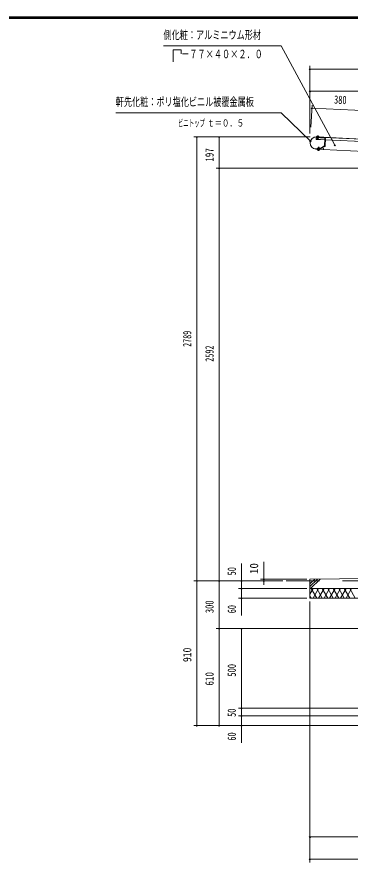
# Model space of a CAD drawing. Units: millimetres, scale not verified. Extents: x -25648 to 25658, y -10130 to 10130.
# Drawn here: x 11355 to 16588, y -3367 to 9970 of the extents above; entities that cross this region are included whole.
import ezdxf
from ezdxf.enums import TextEntityAlignment as Align

# ---------------------------------------------------------------- set-up
doc = ezdxf.new("R2010")
doc.units = ezdxf.units.MM
doc.header["$LTSCALE"] = 60
doc.linetypes.add('USER2', pattern=[10, 4, -6])
doc.linetypes.add('USER3', pattern=[24, 12, -5, 2, -5])
for name, color, linetype, lineweight in [('0-6_2-02BOLD', 7, 'Continuous', 18), ('0-7_2-12HIDDEN', 3, 'USER2', 18), ('0-8_2-22CENTER', 3, 'USER3', 18), ('0-9_2-42THIN', 4, 'Continuous', 18), ('0-A_2-52DIM', 3, 'Continuous', 18), ('0-B_2-62HATCH', 2, 'Continuous', 18), ('0-C_F-F1PAPER', 5, 'Continuous', 18)]:
    doc.layers.add(name, color=color, linetype=linetype, lineweight=lineweight)
doc.styles.add('ＭＳ ゴシック', font='')
doc.styles.get('ＭＳ ゴシック').set_extended_font_data('MS Gothic')

msp = doc.modelspace()

# ---------------------------------------------------------------- linework, layer by layer
at = {"layer": '0-6_2-02BOLD'}
for p, q in [((21085.1, 7838.25), (16057.89, 8084.12)), ((16057.96, 8085.37), (21085.16, 7839.5)), ((16068.76, 8090.07), (16069.18, 8098.81)), ((16076.39, 8098.46), (16075.97, 8089.73)), ((16090.39, 8089.04), (16090.81, 8097.76)), ((16194.03, 8063.19), (16188.4, 7948.01)), ((16196.39, 7947.62), (16202.02, 8062.8)), ((16200.95, 8040.83), (16905.85, 8006.35)), ((16051.91, 7895.18), (16164.77, 7889.66)), ((16164.83, 7890.9), (16051.96, 7896.43)), ((16086.2, 7889.49), (16085.79, 7880.76)), ((16087.6, 7924.46), (16102.58, 7923.74)), ((16100.2, 7880.07), (16100.62, 7888.8)), ((16186.22, 7944.37), (16117.98, 7903.55)), ((16122.09, 7896.69), (16190.32, 7937.51)), ((16810.59, 7859.31), (16167.62, 7890.77)), ((15958.28, 1114.93), (15583.28, 1114.93)), ((15958.28, 1139.93), (21581.28, 1181.58))]:
    msp.add_line(p, q, dxfattribs=at)
for points in [[(16192.96, 8041.22), (16056.12, 8047.91), (16057.96, 8085.37)], [(16061.26, 8086.45), (16177.87, 8080.75), (16177.81, 8079.5)], [(16189.67, 8076.42), (16062.83, 8082.62), (16062.44, 8074.63), (16189.29, 8068.42)], [(16069.18, 8098.81), (16071.42, 8099.96), (16095.9, 8098.78), (16098.01, 8097.42), (16097.6, 8088.69)], [(16074.93, 8074.02), (16074.01, 8054.78), (16088.99, 8054.06), (16089.91, 8073.28)], [(16088.99, 8054.06), (16086.38, 8051.69), (16076.39, 8052.17), (16074.01, 8054.78)], [(16115.17, 7902.85), (16069.16, 7905.1), (16068.77, 7897.11), (16114.78, 7894.86)], [(16107.83, 7888.45), (16107.41, 7879.72), (16105.16, 7878.57), (16080.7, 7879.74), (16078.57, 7881.11), (16078.99, 7889.83)], [(16101.62, 7903.51), (16102.58, 7923.74), (16100.2, 7926.36), (16090.21, 7926.84), (16087.6, 7924.46), (16086.62, 7904.24)], [(16167.45, 7893.28), (16168, 7904.52), (16169.25, 7904.46), (16168.7, 7893.22)], [(20708.28, 839.93), (15958.28, 839.93), (15958.28, 1139.93)], [(20708.28, 364.93), (20708.28, 989.93), (15958.28, 989.93)]]:
    msp.add_lwpolyline(points, dxfattribs=at)
for points in [[(16098.79, 8088.63), (16067.57, 8090.13), (16067.38, 8086.14), (16098.6, 8084.64)], [(16109.21, 7892.39), (16078, 7893.89), (16077.8, 7889.89), (16109.02, 7888.4)]]:
    msp.add_lwpolyline(points, close=True, dxfattribs=at)
for centre, radius, start, end in [((16056.58, 7990.81), 95.75, 87.19998, 267.19998), ((16056.58, 7990.81), 94.5, 89.17036, 267.19998), ((16072.57, 8094.1), 5.79, 48.70595, 87.25218), ((16082.64, 8078.12), 21.27, 67.42085, 107.0813), ((16094.19, 8093.06), 5.79, 87.25218, 125.78362), ((16189.04, 8063.43), 5, 357.2, 87.19998), ((16189.04, 8063.43), 13, 357.2, 87.19998), ((16082.4, 7885.46), 5.79, 267.25218, 305.78362), ((16093.95, 7900.41), 21.27, 247.42085, 287.0813), ((16104.02, 7884.42), 5.79, 228.70595, 267.25218), ((16115.42, 7907.84), 13, 267.19998, 300.88791), ((16115.42, 7907.84), 5, 267.19998, 300.88449), ((16164.96, 7893.4), 3.75, 267.19998, 357.19998), ((16164.96, 7893.4), 2.5, 267.19998, 357.19998), ((16183.9, 7948.23), 4.5, 300.90262, 357.21434), ((16183.91, 7948.23), 12.5, 300.89085, 357.19966)]:
    msp.add_arc(centre, radius, start, end, dxfattribs=at)
at = {"layer": '0-7_2-12HIDDEN'}
for p, q in [((16193.02, 8042.46), (16056.18, 8049.16)), ((16905.91, 8007.6), (16201.01, 8042.08)), ((22708.28, 1114.93), (15958.28, 1114.93))]:
    msp.add_line(p, q, dxfattribs=at)
at = {"layer": '0-8_2-22CENTER'}
for p, q in [((16081.22, 8049.18), (16084.18, 8109.85)), ((16095.38, 7929.34), (16092.41, 7868.68))]:
    msp.add_line(p, q, dxfattribs=at)
at = {"layer": '0-9_2-42THIN'}
for p, q in [((16076.93, 8073.92), (16075.92, 8052.69)), ((16086.9, 8052.16), (16087.92, 8073.38)), ((16089.69, 7926.37), (16088.63, 7904.15)), ((16099.61, 7903.61), (16100.68, 7925.84))]:
    msp.add_line(p, q, dxfattribs=at)
at = {"layer": '0-A_2-52DIM'}
for p, q in [((13808.15, 9456.38), (13808.15, 9264.93)), ((15968.28, 9152.46), (15948.28, 9152.46)), ((15958.28, 8141.42), (15958.28, 9202.47)), ((15958.28, 9152.46), (22120.78, 9152.46)), ((15968.28, 8802.46), (15948.28, 8802.46)), ((15958.28, 8802.46), (22120.78, 8802.46)), ((15990.64, 8587.24), (15973.54, 8237.66)), ((15998.19, 8537.3), (15978.19, 8537.3)), ((20932.28, 8295.51), (15988.19, 8537.3)), ((15959.13, 8087.43), (14133.28, 8087.43)), ((14193.28, 8087.43), (14173.28, 8087.43)), ((14183.28, 8087.43), (14183.28, -1160.07)), ((14543.28, 8087.43), (14523.28, 8087.43)), ((14533.28, -1160.07), (14533.28, 8087.43)), ((15975.3, 8017.25), (15955.3, 8017.25)), ((16358.55, 7956.96), (16338.55, 7956.96)), ((14483.28, 7594.93), (16737.65, 7594.93)), ((14543.28, 7594.93), (14523.28, 7594.93)), ((14883.28, 1384.93), (14883.28, 569.93)), ((15233.28, 1047.83), (15233.28, 1409.93)), ((15533.28, 1114.93), (14133.28, 1114.93)), ((14193.28, 1114.93), (14173.28, 1114.93)), ((14543.28, 1114.93), (14523.28, 1114.93)), ((14893.28, 1114.93), (14873.28, 1114.93)), ((15908.28, 1139.93), (15183.28, 1139.93)), ((15243.28, 1139.93), (15223.28, 1139.93)), ((15243.28, 1114.93), (15223.28, 1114.93)), ((15908.28, 989.93), (14833.28, 989.93)), ((14893.28, 989.93), (14873.28, 989.93)), ((14833.28, 839.93), (15908.28, 839.93)), ((14893.28, 839.93), (14873.28, 839.93)), ((15958.28, 789.93), (15958.28, -3310.07)), ((19633.28, 364.93), (14483.28, 364.93)), ((14543.28, 364.93), (14523.28, 364.93)), ((14893.28, 364.93), (14873.28, 364.93)), ((14883.28, 364.93), (14883.28, -1430.07)), ((19633.28, -885.07), (14833.28, -885.07)), ((14893.28, -885.07), (14873.28, -885.07)), ((14833.28, -1010.07), (19633.28, -1010.07)), ((14893.28, -1010.07), (14873.28, -1010.07)), ((14133.28, -1160.07), (19633.28, -1160.07)), ((14193.28, -1160.07), (14173.28, -1160.07)), ((14543.28, -1160.07), (14523.28, -1160.07)), ((14893.28, -1160.07), (14873.28, -1160.07)), ((15968.28, -2910.07), (15948.28, -2910.07)), ((22708.28, -2910.07), (15958.28, -2910.07)), ((15968.28, -3260.07), (15948.28, -3260.07)), ((15958.28, -3260.07), (22708.28, -3260.07))]:
    msp.add_line(p, q, dxfattribs=at)
for points in [[(16348.55, 7956.96), (15508.14, 9514.93), (13658.14, 9514.93)], [(13808.15, 9456.38), (13936.93, 9456.38), (13936.93, 9391.98)], [(12908.15, 8464.93), (15508.14, 8464.93), (15965.3, 8017.25)]]:
    msp.add_lwpolyline(points, dxfattribs=at)
for centre in [(15958.28, 9152.46), (15958.28, 8802.46), (15988.19, 8537.3), (14183.28, 8087.43), (14533.28, 8087.43), (15965.3, 8017.25), (16348.55, 7956.96), (14533.28, 7594.93), (14183.28, 1114.93), (14533.28, 1114.93), (14883.28, 1114.93), (15233.28, 1139.93), (15233.28, 1114.93), (14883.28, 989.93), (14883.28, 839.93), (14533.28, 364.93), (14883.28, 364.93), (14883.28, -885.07), (14883.28, -1010.07), (14183.28, -1160.07), (14533.28, -1160.07), (14883.28, -1160.07), (15958.28, -2910.07), (15958.28, -3260.07)]:
    msp.add_arc(centre, 10, 180, 0, dxfattribs=at)
at = {"layer": '0-B_2-62HATCH'}
for p, q in [((16077.31, 1140.81), (15958.28, 1021.78)), ((15958.28, 1064.21), (16034.57, 1140.5)), ((15968.85, 989.93), (16120.05, 1141.13)), ((15958.28, 905.64), (16006.94, 989.93)), ((15978.08, 989.93), (16064.67, 839.93)), ((16093.55, 989.93), (16006.94, 839.93)), ((16151.28, 839.93), (16064.68, 989.93)), ((16093.54, 839.93), (16180.15, 989.93)), ((16151.28, 989.93), (16237.88, 839.93)), ((16266.75, 989.93), (16180.14, 839.93)), ((16324.49, 839.93), (16237.88, 989.93)), ((16266.75, 839.93), (16353.35, 989.93)), ((16324.49, 989.93), (16411.09, 839.93)), ((16439.95, 989.93), (16353.35, 839.93)), ((16497.69, 839.93), (16411.08, 989.93)), ((16439.95, 839.93), (16526.56, 989.93)), ((16497.69, 989.93), (16584.29, 839.93)), ((16613.16, 989.93), (16526.55, 839.93)), ((16584.29, 989.93), (16670.89, 839.93)), ((15978.07, 839.93), (15958.28, 874.22))]:
    msp.add_line(p, q, dxfattribs=at)
at = {"layer": '0-C_F-F1PAPER'}
for points in [[(25657.78, -10130), (-3042.22, -10130), (-3042.22, 9970), (25657.78, 9970)], [(25655.28, -10127.5), (-3039.72, -10127.5), (-3039.72, 9967.5), (25655.28, 9967.5)], [(25652.78, -10125), (25652.78, 9965), (-3037.22, 9965), (-3037.22, -10125)], [(25650.28, -10122.5), (-3034.72, -10122.5), (-3034.72, 9962.5), (25650.28, 9962.5)], [(25647.78, -10120), (25647.78, 9960), (-3032.22, 9960), (-3032.22, -10120)], [(25645.28, -10117.5), (-3029.72, -10117.5), (-3029.72, 9957.5), (25645.28, 9957.5)], [(25642.78, -10115), (25642.78, 9955), (-3027.22, 9955), (-3027.22, -10115)], [(25640.28, -10112.5), (-3024.72, -10112.5), (-3024.72, 9952.5), (25640.28, 9952.5)], [(25637.78, -10110), (-3022.22, -10110), (-3022.22, 9950), (25637.78, 9950)], [(25635.28, -10107.5), (-3019.72, -10107.5), (-3019.72, 9947.5), (25635.28, 9947.5)], [(25632.78, -10105), (25632.78, 9945), (-3017.22, 9945), (-3017.22, -10105)]]:
    msp.add_lwpolyline(points, close=True, dxfattribs=at)

# ---------------------------------------------------------------- texts
at = {"layer": '0-A_2-52DIM', "color": 7, "style": 'ＭＳ ゴシック'}
for s, height, width, p in [('側化粧：アルミニウム形材', 130.2, 0.7, (13658.15, 9582.69)), ('\u3000－７７×４０×２．０', 130.2, 0.7, (13808.15, 9282.7)), ('軒先化粧：ポリ塩化ビニル被覆金属板', 130.2, 0.7, (12908.15, 8532.7)), ('ビニトップ ', 110.7, 0.55, (13883.15, 8214.93)), ('ｔ＝０．５', 110.7, 0.75, (14342.42, 8214.93))]:
    msp.add_text(s, height=height, dxfattribs=dict(at, width=width)).set_placement(p, align=Align.BOTTOM_LEFT)
for s, rotation, width, p in [('380', 357.201, 0.7, (16333.06, 8570.5)), ('197', 90, 0.8, (14483.28, 7697.55)), ('2789', 90, 0.65, (14133.28, 4787.92)), ('2592', 90, 0.6, (14483.28, 4554.05)), ('10', 90, 0.95, (15183.28, 1221.99)), ('50', 90, 0.7, (14833.28, 1198.21)), ('300', 90, 0.75, (14483.28, 605.83)), ('60', 90, 0.7, (14833.28, 602.81)), ('910', 90, 0.85, (14133.28, -162.64)), ('500', 90, 0.75, (14833.28, -392.51)), ('610', 90, 0.8, (14483.28, -532.44)), ('50', 90, 0.7, (14833.28, -1024.29)), ('60', 90, 0.7, (14833.28, -1397.19))]:
    msp.add_text(s, height=130.2, rotation=rotation, dxfattribs=dict(at, width=width)).set_placement(p, align=Align.BOTTOM_LEFT)

doc.saveas('drawing.dxf')
